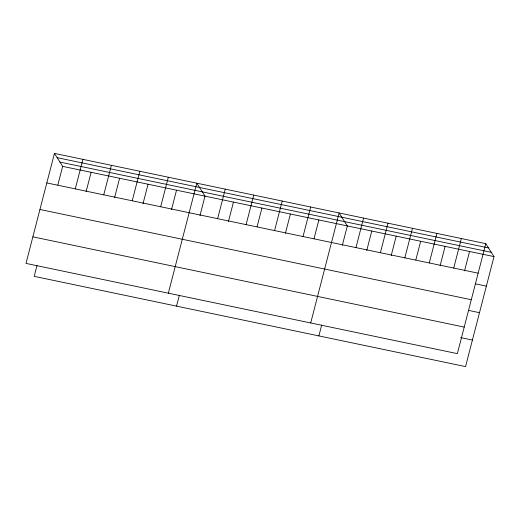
<?xml version="1.0" encoding="UTF-8"?>
<svg xmlns="http://www.w3.org/2000/svg" width="520" height="520" viewBox="0 0 520 520"><rect width="100%" height="100%" fill="white"/><g stroke="black" fill="none" stroke-linecap="round" stroke-linejoin="round"><path stroke-width="0.78" d="M54.45 153.4L26 263.4L457.353 353.646L485.797 243.653L54.45 153.4L62.647 166.355L494 256.601L465.55 366.6L34.203 276.347L37.031 265.414M57.824 185.003L62.647 166.355M75.276 188.89L82.914 159.354M86.093 191.737L91.117 172.308M103.747 194.844L111.384 165.315M114.562 197.691L119.587 178.263M132.216 200.798L139.854 171.269M143.032 203.651L148.057 184.223M160.687 206.758L168.324 177.222M171.503 209.606L176.527 190.177M168.344 293.183L196.794 183.183L204.997 196.138L199.972 215.566M176.547 306.131L179.374 295.197M217.627 218.673L225.264 189.137M228.436 221.52L233.461 202.092M246.097 224.627L253.734 195.097M257.108 226.701L261.931 208.046M274.567 230.581L282.204 201.052M285.376 233.435L290.401 214.006M303.03 236.542L310.668 207.006M314.048 238.615L318.87 219.96M310.694 322.966L339.137 212.966L347.341 225.921L342.316 245.349M318.89 335.913L321.718 324.981M355.947 247.611L363.584 218.082M366.756 250.458L371.781 231.03M380.387 252.727L388.024 223.191M391.203 255.573L396.227 236.145M404.833 257.842L412.471 228.306M415.844 259.909L420.667 241.261M429.273 262.951L436.911 233.422M440.089 265.805L445.113 246.376M453.719 268.067L461.357 238.537M464.529 270.92L469.553 251.492M57.155 157.671L488.507 247.923M59.943 162.078L491.296 252.33M46.813 182.93L478.16 273.182M475.325 283.822L486.363 286.137M39.943 209.482L471.296 299.735M468.455 310.382L479.492 312.689M32.87 236.841L464.217 327.093M460.59 337.571L472.42 340.048M485.797 243.653L494 256.601"/></g></svg>
